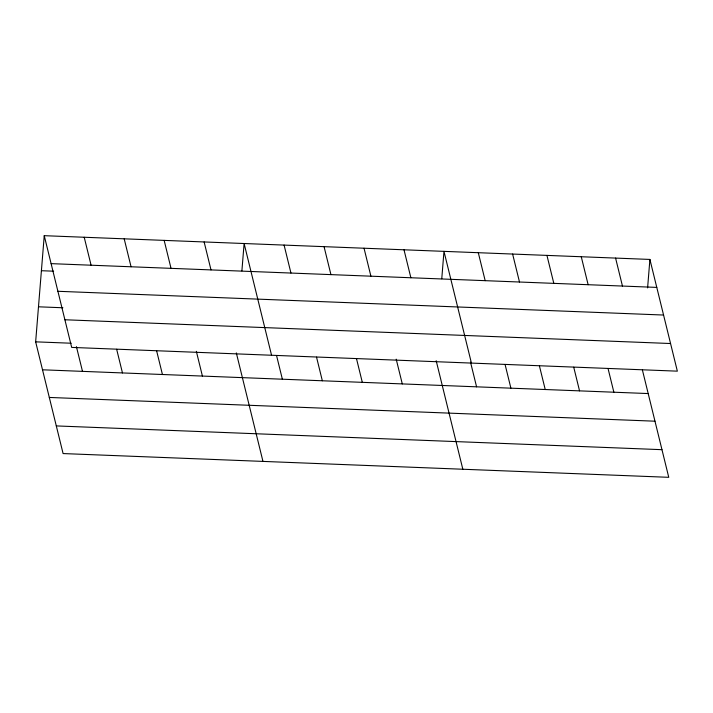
<?xml version="1.0" encoding="UTF-8"?>
<svg xmlns="http://www.w3.org/2000/svg" width="713" height="713" viewBox="0 0 713 713"><rect width="100%" height="100%" fill="white"/><g stroke="black" fill="none" stroke-linecap="round" stroke-linejoin="round"><path stroke-width="1.07" d="M642.377 369.895L668.758 477.318L63.092 453.566L35.65 341.839L44.242 235.682L649.908 259.434L677.35 371.161L71.683 347.409L44.242 235.682M241.894 270.887L244.113 243.516L271.555 355.243M441.766 278.73L443.976 251.359L471.427 363.086M647.6 287.9L649.908 259.434M51.104 263.641L656.78 287.401M41.407 270.717L53.618 271.19M57.896 291.287L663.562 315.039M38.484 306.804L62.913 307.766M64.892 319.763L670.559 343.523M35.65 341.839L71.184 343.229M42.522 369.797L648.188 393.558M49.304 397.444L654.98 421.196M56.3 425.919L661.967 449.68M615.586 258.088L622.458 286.056M581.264 256.742L588.136 284.71M608.055 368.55L613.866 392.212M546.942 255.397L553.814 283.364M573.733 367.204L579.544 390.867M512.62 254.051L519.492 282.018M539.411 365.858L545.222 389.512M478.298 252.705L485.17 280.664M505.089 364.512L510.9 388.166M470.5 362.088L476.578 386.82M436.187 360.742L462.835 469.243M404.004 249.791L410.875 277.758M396.205 359.174L402.284 383.906M364.031 248.222L370.903 276.189M356.5 358.684L362.311 382.346M324.059 246.653L330.93 274.621M316.527 357.115L322.338 380.778M284.086 245.085L290.949 273.052M276.555 355.546L282.366 379.209M236.315 352.899L262.963 461.4M204.132 241.957L211.003 269.915M196.342 351.331L202.412 376.072M164.159 240.388L171.031 268.346M156.628 350.841L162.439 374.503M124.187 238.819L131.058 266.778M116.656 349.272L122.467 372.935M84.214 237.251L91.086 265.209M76.416 346.634L82.494 371.366"/></g></svg>
